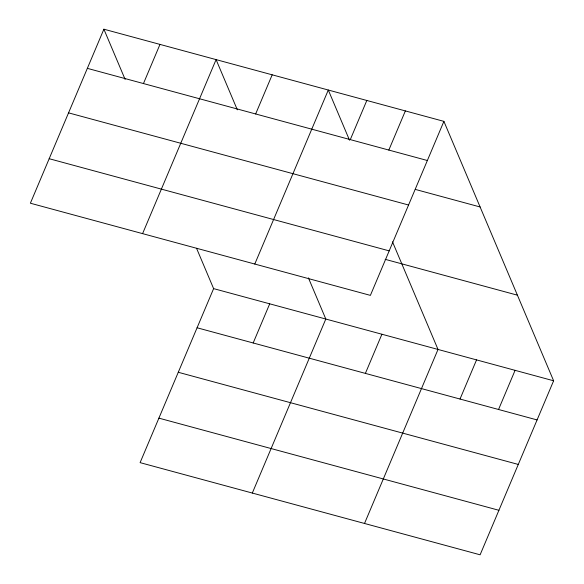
<?xml version="1.0" encoding="UTF-8"?>
<svg xmlns="http://www.w3.org/2000/svg" width="584" height="584" viewBox="0 0 584 584"><rect width="100%" height="100%" fill="white"/><g stroke="black" fill="none" stroke-linecap="round" stroke-linejoin="round"><path stroke-width="0.88" d="M103.886 29.2L30.383 203.217L370.387 295.38L443.898 121.362L103.886 29.2L125.129 79.417M143.452 83.556L159.987 44.406M142.584 233.629L216.087 59.612L237.33 109.828M255.653 113.968L272.188 74.818M196.553 248.288L213.613 288.62L140.102 462.637L480.114 554.8L553.617 380.783L443.898 121.362M254.785 264.041L328.296 90.024L349.531 140.24M253.179 342.976L269.713 303.826M350.291 139.62L366.825 100.47M388.827 150.066L405.362 110.916M252.31 493.057L325.814 319.032L308.41 277.874M365.38 373.388L381.914 334.238M364.511 523.468L438.015 349.451L392.484 241.791M460.017 399.04L476.551 359.89M498.546 409.486L515.088 370.336M87.352 68.35L427.357 160.505M415.297 189.406L480.106 206.97M68.547 112.858L408.559 205.013M49.18 158.709L389.185 250.872M385.155 259.325L517.409 295.175M213.613 288.62L553.617 380.783M197.078 327.77L537.083 419.933M178.273 372.278L518.285 464.441M158.906 418.137L498.911 510.292"/></g></svg>
